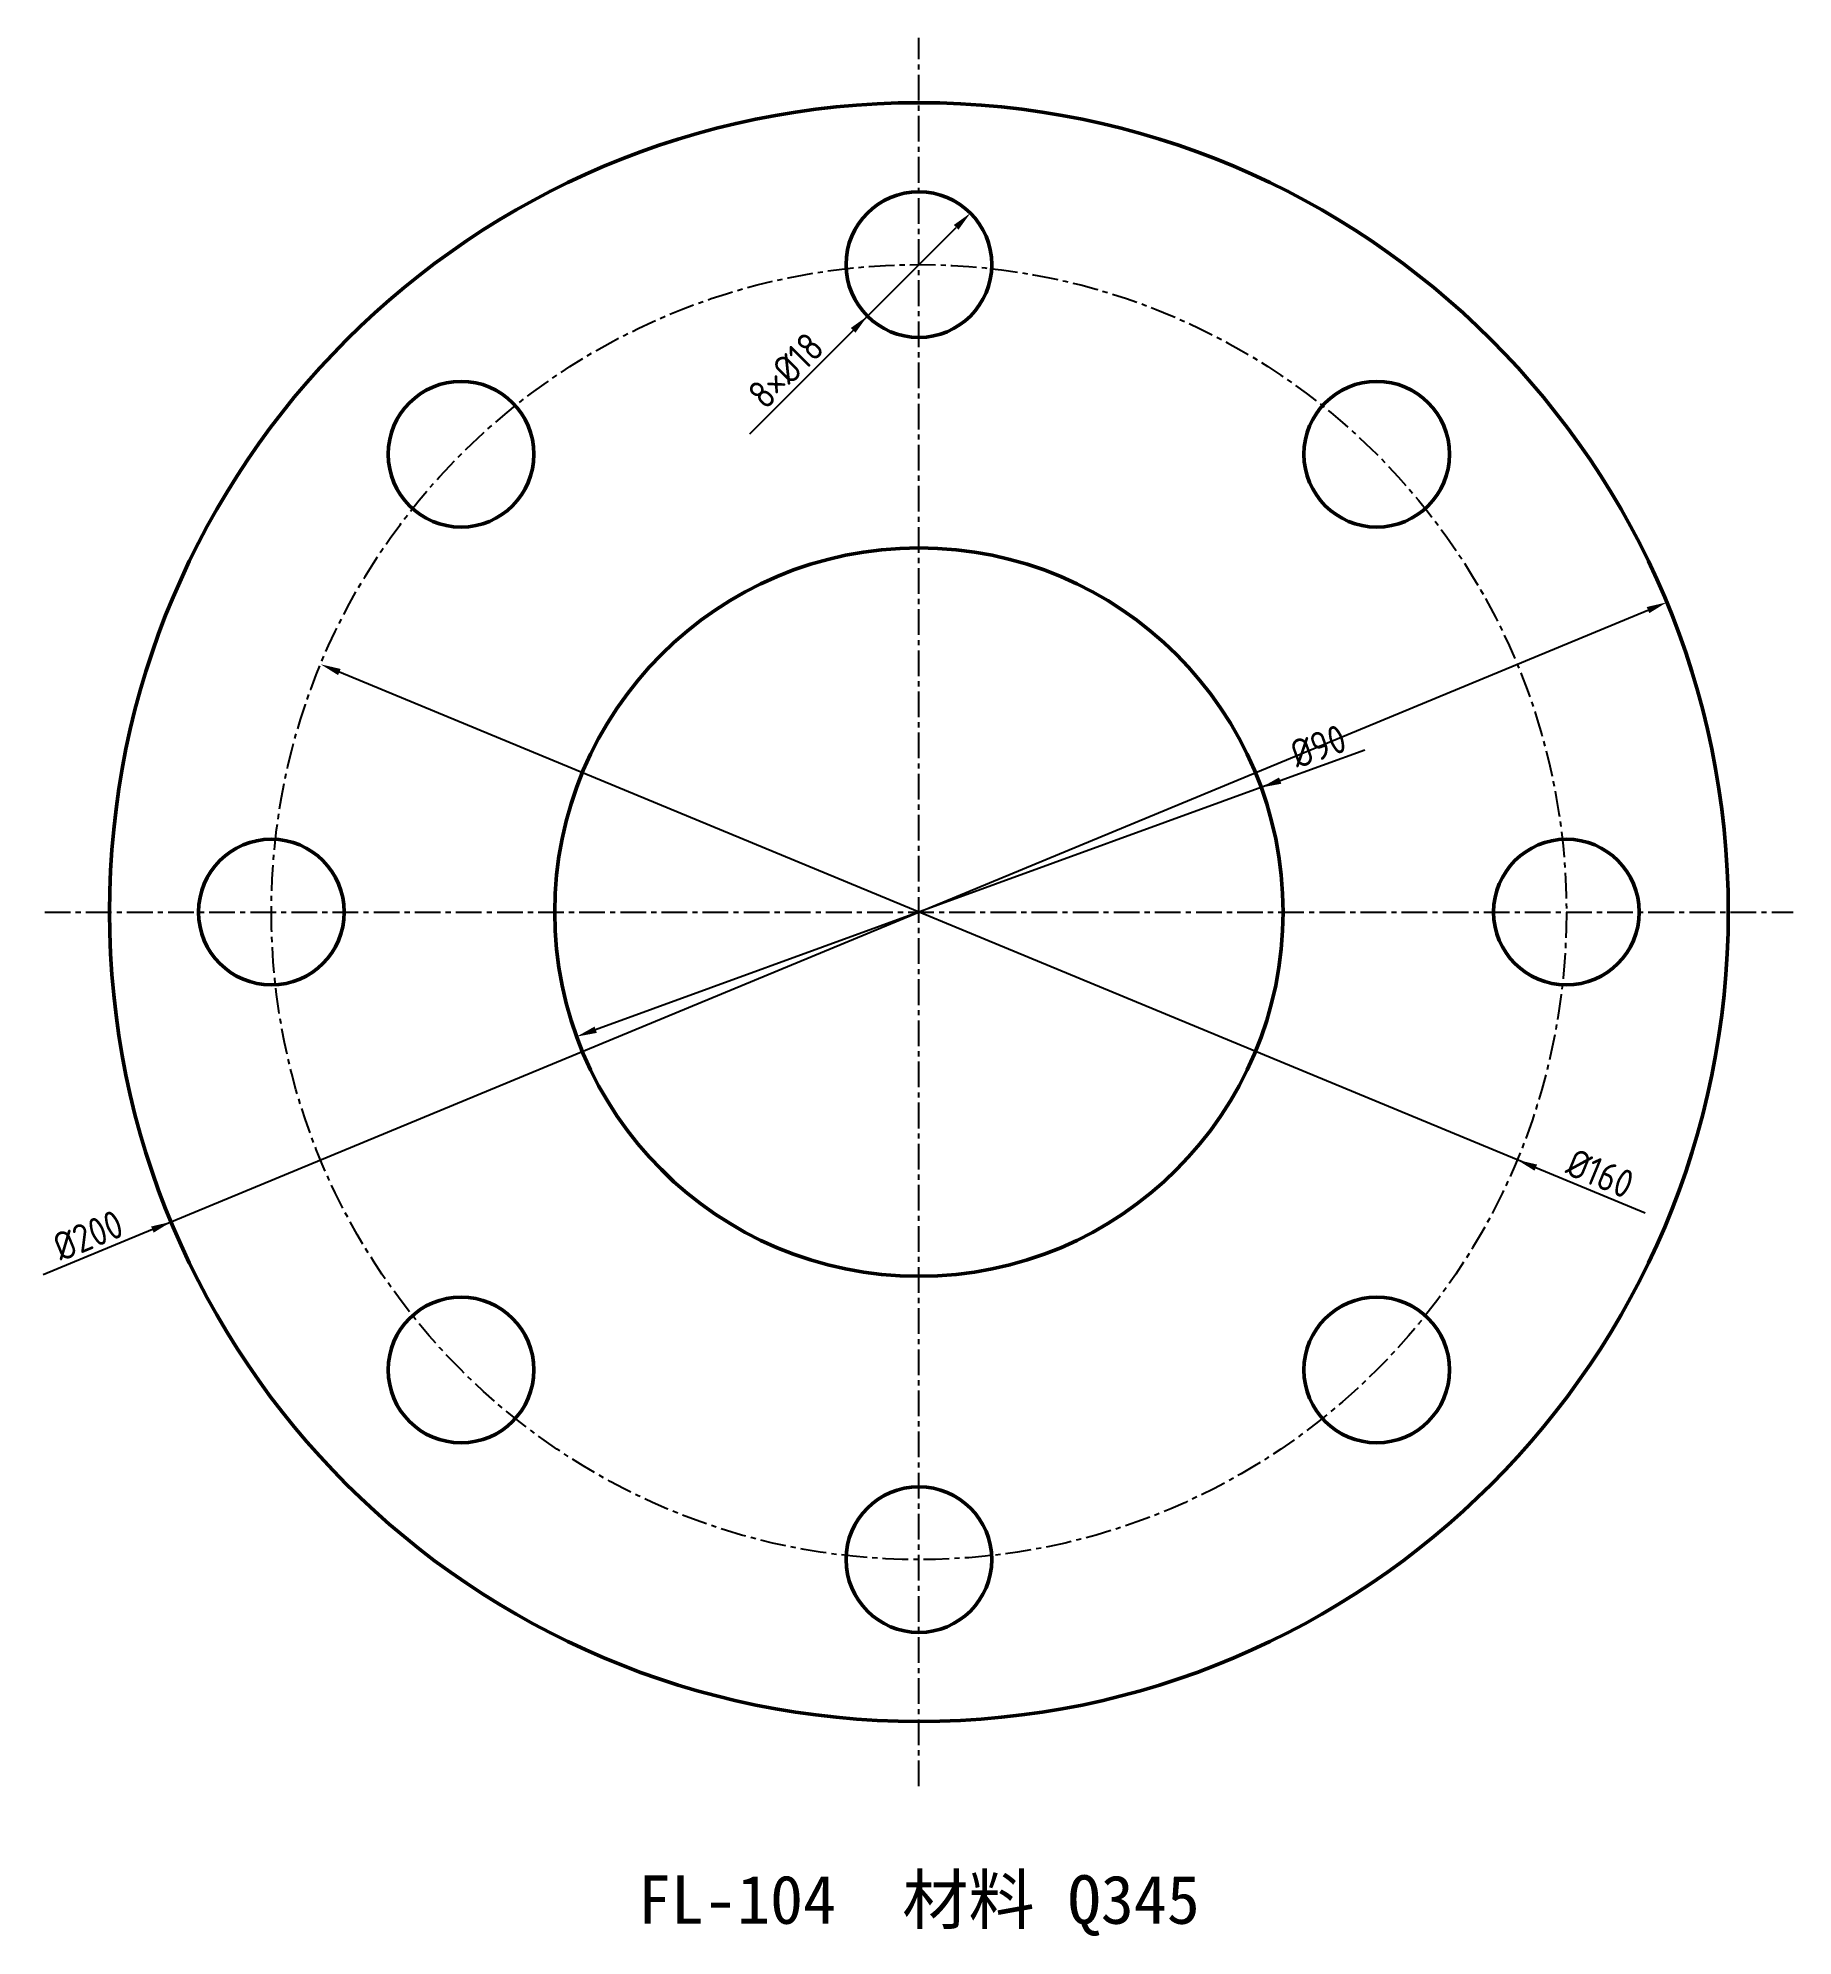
# Model space of a CAD drawing. Header units: millimetres. Extents: x -109 to 108, y -127 to 108.
import ezdxf
from ezdxf.enums import TextEntityAlignment as Align

# ---------------------------------------------------------------- set-up
doc = ezdxf.new("R2010")
doc.units = ezdxf.units.MM
doc.linetypes.add('CENTER', pattern=[5.08, 3.175, -0.635, 0.635, -0.635])
for name, color, linetype, lineweight in [('CENTER', 1, 'CENTER', 25), ('DIM', 3, 'Continuous', 18), ('HOLES', 7, 'Continuous', 50), ('OUTLINE', 7, 'Continuous', 50), ('TEXT', 7, 'Continuous', 25)]:
    doc.layers.add(name, color=color, linetype=linetype, lineweight=lineweight)
doc.styles.add('CN', font='simsun.ttc')
doc.styles.get("Standard").update_dxf_attribs({"font": 'gbenor.shx', "bigfont": 'gbcbig.shx'})
doc.dimstyles.new('AGENTCAD', dxfattribs={"dimtxt": 3.5, "dimasz": 2.5, "dimexe": 1.25, "dimexo": 0.625, "dimtad": 1, "dimdsep": 46, "dimtxsty": 'Standard', "dimcen": 2.5, "dimazin": 3, "dimtfac": 1, "dimtmove": 0, "dimatfit": 3})

msp = doc.modelspace()

# ---------------------------------------------------------------- linework, layer by layer
at = {"layer": 'CENTER', "linetype": 'CENTER'}
for p, q in [((0, -108), (0, 108)), ((-108, 0), (108, 0))]:
    msp.add_line(p, q, dxfattribs=at)
msp.add_circle((0, 0), 80, dxfattribs=at)
at = {"layer": 'HOLES'}
for centre in [(0, 80), (-56.569, 56.569), (56.569, 56.569), (-80, 0), (80, 0), (-56.569, -56.569), (56.569, -56.569), (0, -80)]:
    msp.add_circle(centre, 9, dxfattribs=at)
at = {"layer": 'OUTLINE'}
for radius in [100, 45]:
    msp.add_circle((0, 0), radius, dxfattribs=at)

# ---------------------------------------------------------------- texts
at = {"layer": 'TEXT', "style": 'CN'}
msp.add_text('FL-104  材料 Q345', height=6, dxfattribs=at).set_placement((0, -125), align=Align.CENTER)

# ---------------------------------------------------------------- dimensions: what is measured, and where the dimension line sits
at = {"layer": 'DIM'}
msp.add_diameter_dim_2p(p1=(6.364, 86.364), p2=(-6.364, 73.636), text='8×Ø18', dimstyle='AGENTCAD', override={"dimtxt": 3.5}, dxfattribs=at).render()
for p1, p2 in [((92.388, 38.268), (-92.388, -38.268)), ((-73.91, 30.615), (73.91, -30.615)), ((-42.286, -15.391), (42.286, 15.391))]:
    msp.add_diameter_dim_2p(p1=p1, p2=p2, dimstyle='AGENTCAD', override={"dimtxt": 3.5}, dxfattribs=at).render()

doc.saveas('drawing.dxf')
